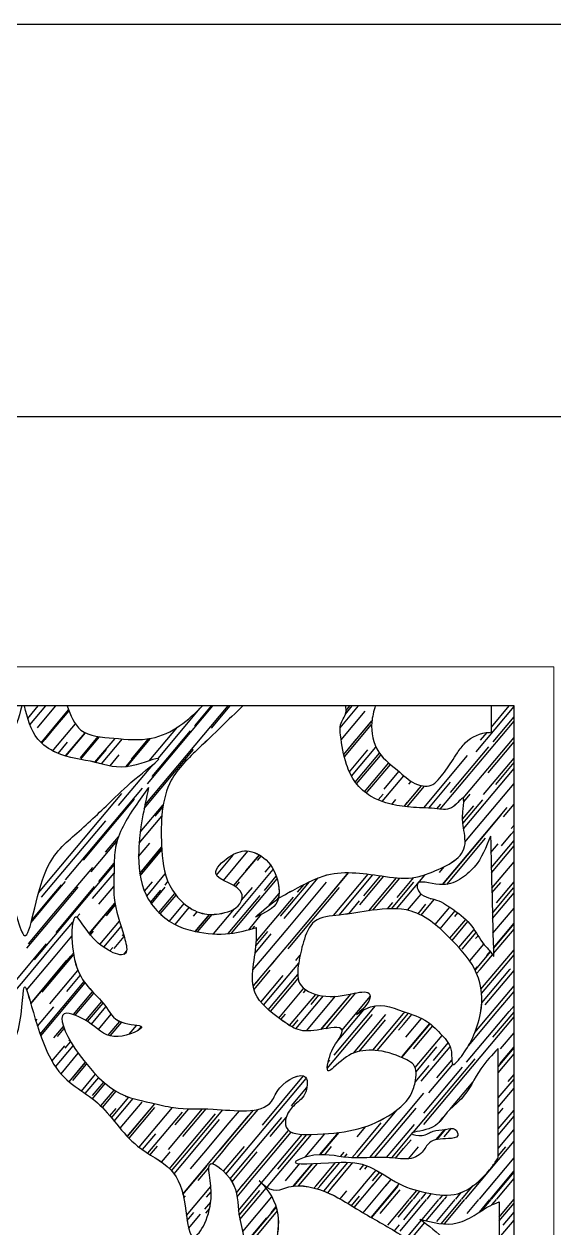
# Model space of a CAD drawing. Header units: millimetres. Extents: x 512961 to 1001058, y -961995 to -458543.
# Drawn here: x 935132 to 935449, y -883324 to -882603 of the extents above; entities that cross this region are included whole.
import ezdxf

# ---------------------------------------------------------------- set-up
doc = ezdxf.new("R2010")
doc.units = ezdxf.units.MM
doc.header["$MEASUREMENT"] = 0
doc.layers.add('txt', color=7, linetype='CONTINUOUS')
doc.layers.add('内线', color=8, linetype='CONTINUOUS')
doc.layers.add('填充', color=250, linetype='CONTINUOUS', lineweight=25)
doc.layers.add('家具外线总', color=147, linetype='CONTINUOUS', lineweight=13)

msp = doc.modelspace()

# ---------------------------------------------------------------- linework, layer by layer
at = {"layer": 'txt'}
for p, q in [((934719.5, -882602.91), (935749.5, -882602.91)), ((934719.5, -882837.91), (935568.41, -882837.91))]:
    msp.add_line(p, q, dxfattribs=at)
at = {"layer": '内线'}
for p, q in [((935425.6, -883011.33), (934809.5, -883011.33)), ((935425.6, -885159.02), (935425.6, -883011.33))]:
    msp.add_line(p, q, dxfattribs=at)
at = {"layer": '填充'}
for p, q in [((935134.29, -883018.83), (935140.58, -883011.33)), ((935135.1, -883017.88), (935140.59, -883011.33)), ((935135.6, -883022.72), (935145.16, -883011.33)), ((935140.03, -883024.44), (935149.96, -883012.61)), ((935149.96, -883012.61), (935151.03, -883011.33)), ((935149.96, -883024.19), (935158.75, -883013.72)), ((935149.96, -883025.06), (935158.98, -883014.31)), ((935154.95, -883018.94), (935158.94, -883014.2)), ((935204.39, -883070.86), (935254.34, -883011.33)), ((935205.98, -883057.94), (935245.09, -883011.33)), ((935212.37, -883042.77), (935237.65, -883012.64)), ((935234.37, -883023.19), (935244.32, -883011.33)), ((935244.37, -883024.64), (935255.54, -883011.33)), ((935321.35, -883024.42), (935332.33, -883011.33)), ((935322.04, -883031.71), (935336.44, -883014.55)), ((935324.56, -883016.26), (935328.69, -883011.33)), ((935324.94, -883014.14), (935327.3, -883011.33)), ((935402.94, -883038.72), (935425.6, -883011.72)), ((935412.16, -883011.5), (935412.3, -883011.33)), ((935412.16, -883023.95), (935422.75, -883011.33)), ((935323.58, -883040.35), (935340.46, -883020.24)), ((935333.64, -883028.5), (935340.44, -883020.4)), ((935381.33, -883073.15), (935425.6, -883020.39)), ((935413.06, -883032.75), (935425.6, -883017.81)), ((935142.3, -883033.33), (935149.96, -883024.19)), ((935142.62, -883033.64), (935149.96, -883024.89)), ((935144.63, -883031.42), (935149.96, -883025.06)), ((935149.96, -883024.89), (935152.42, -883021.96)), ((935149.96, -883037.52), (935162.87, -883022.13)), ((935156.94, -883041.3), (935168.62, -883027.37)), ((935157.18, -883041.37), (935168.83, -883027.48)), ((935207.03, -883044.24), (935223.9, -883024.13)), ((935208.79, -883053.67), (935231.84, -883026.21)), ((935323.95, -883041.89), (935340.27, -883022.44)), ((935405.47, -883031.92), (935409.41, -883027.23)), ((935152.49, -883039.77), (935158.17, -883033)), ((935165.79, -883042.51), (935176.51, -883029.73)), ((935165.96, -883043.36), (935177.3, -883029.85)), ((935174.52, -883045.06), (935186.55, -883030.74)), ((935178.41, -883046.05), (935190.96, -883031.1)), ((935192.94, -883047.85), (935207.15, -883030.91)), ((935193.6, -883047.78), (935207.87, -883030.78)), ((935196.39, -883043.23), (935206.66, -883030.99)), ((935196.8, -883031.52), (935196.85, -883031.45)), ((935323.61, -883040.46), (935331.11, -883031.52)), ((935328.24, -883053.39), (935342.88, -883035.94)), ((935387.49, -883063.23), (935410.53, -883035.77)), ((935395.19, -883066.54), (935425.6, -883030.31)), ((935410.06, -883051.37), (935425.6, -883032.85)), ((935149.31, -883038.29), (935149.96, -883037.52)), ((935174.9, -883045.16), (935181.45, -883037.36)), ((935183.56, -883047.29), (935189.12, -883040.67)), ((935204.02, -883072.73), (935233.62, -883037.46)), ((935326.95, -883050.78), (935337.95, -883037.66)), ((935330.49, -883056.98), (935345.04, -883039.64)), ((935331.3, -883058.04), (935345.62, -883040.98)), ((935371.51, -883072.39), (935397.79, -883041.08)), ((935407.34, -883064.29), (935425.6, -883042.53)), ((935188.64, -883071.04), (935209.12, -883046.64)), ((935336, -883062.73), (935350.49, -883045.47)), ((935337.1, -883063.59), (935351.54, -883046.38)), ((935347.78, -883061.1), (935356.62, -883050.56)), ((935395.4, -883084.89), (935425.6, -883048.9)), ((935414.65, -883058.34), (935425.6, -883045.3)), ((935346.66, -883068.62), (935359.63, -883053.16)), ((935362.49, -883058.24), (935363.94, -883056.5)), ((935374.56, -883072.55), (935387.58, -883057.03)), ((935400.15, -883088.09), (935425.6, -883057.76)), ((935149.96, -883112.24), (935190.63, -883063.78)), ((935156.95, -883115.46), (935203.03, -883060.54)), ((935344.16, -883067.63), (935347.14, -883064.08)), ((935359.79, -883071.56), (935370.24, -883059.11)), ((935361.59, -883071.76), (935372.03, -883059.33)), ((935367.63, -883062.17), (935370.2, -883059.1)), ((935395.46, -883068.77), (935399.31, -883064.18)), ((935167.58, -883103.71), (935198.3, -883067.1)), ((935201.68, -883086.87), (935215.41, -883070.51)), ((935210.56, -883077.39), (935215.18, -883071.88)), ((935352.38, -883070.29), (935354.8, -883067.4)), ((935359.75, -883071.56), (935361.87, -883069.03)), ((935379.35, -883072.93), (935381.72, -883070.09)), ((935394.79, -883079.24), (935401.58, -883071.15)), ((935394.97, -883081.81), (935406.97, -883067.5)), ((935408.11, -883088.09), (935421.43, -883072.22)), ((935419.24, -883077.79), (935425.6, -883070.21)), ((935201.02, -883093.47), (935214.56, -883077.34)), ((935408.31, -883088.09), (935418.11, -883076.41)), ((935149.96, -883117.14), (935180.96, -883080.2)), ((935423.84, -883084.77), (935425.6, -883082.67)), ((935423.91, -883088.09), (935425.6, -883086.08)), ((935172.17, -883110.69), (935187.8, -883092.06)), ((935180.9, -883098.86), (935188.64, -883089.64)), ((935200.69, -883101.6), (935207.48, -883093.52)), ((935382.71, -883118.36), (935408.11, -883088.09)), ((935382.91, -883118.36), (935408.31, -883088.09)), ((935385.34, -883118.19), (935408.49, -883090.6)), ((935396.28, -883092.69), (935400.15, -883088.09)), ((935411.74, -883099.18), (935416.16, -883093.92)), ((935411.97, -883108.22), (935425.6, -883091.98)), ((935418.04, -883095.08), (935423.91, -883088.09)), ((935201.36, -883111.65), (935214.48, -883096.01)), ((935201.4, -883111.93), (935214.5, -883096.32)), ((935201.58, -883113.01), (935214.56, -883097.53)), ((935247.27, -883112.71), (935257.39, -883100.65)), ((935251.46, -883115.83), (935266.21, -883098.25)), ((935257.72, -883118.98), (935273.1, -883100.65)), ((935265, -883110.16), (935273.02, -883100.6)), ((935412.05, -883111.27), (935425.6, -883095.12)), ((935149.96, -883149.61), (935186.06, -883106.58)), ((935149.96, -883135.73), (935173.22, -883108.01)), ((935176.81, -883116.52), (935186.08, -883105.46)), ((935271.91, -883103.91), (935274.12, -883101.28)), ((935276.51, -883110.89), (935279.89, -883106.85)), ((935380.85, -883111.09), (935383.74, -883107.64)), ((935412.29, -883120.53), (935425.6, -883104.66)), ((935140.78, -883123.19), (935149.96, -883112.24)), ((935173.15, -883126.68), (935185.96, -883111.42)), ((935205.54, -883125.26), (935216.68, -883111.98)), ((935256.25, -883147.49), (935283.62, -883114.87)), ((935257.26, -883137.98), (935281.37, -883109.24)), ((935276.08, -883121.83), (935283.16, -883113.38)), ((935291.21, -883153.28), (935326.55, -883111.17)), ((935291.21, -883134.7), (935308.31, -883114.32)), ((935315.79, -883123.95), (935326.51, -883111.17)), ((935317.36, -883136.93), (935338.23, -883112.06)), ((935320.83, -883136.58), (935341.09, -883112.43)), ((935333.26, -883130.43), (935347.6, -883113.34)), ((935335.64, -883125.01), (935345.66, -883113.07)), ((935338.56, -883134.04), (935355.15, -883114.26)), ((935340.97, -883133.7), (935357.15, -883114.42)), ((935355.14, -883132.86), (935372.09, -883112.67)), ((935355.5, -883126.07), (935365.5, -883114.15)), ((935142.56, -883125.96), (935149.96, -883117.14)), ((935149.96, -883124.7), (935156.82, -883116.52)), ((935149.96, -883123.78), (935154.42, -883118.48)), ((935149.96, -883137.15), (935164.49, -883119.84)), ((935151.23, -883147), (935174.27, -883119.54)), ((935176.76, -883130.13), (935185.75, -883119.41)), ((935204.19, -883122.34), (935208.99, -883116.62)), ((935207.79, -883129.04), (935213.98, -883121.66)), ((935208.35, -883129.84), (935216.66, -883119.94)), ((935216.51, -883118.64), (935218.28, -883116.54)), ((935258.74, -883119.61), (935261.16, -883116.72)), ((935262.42, -883127.68), (935268.83, -883120.04)), ((935291.21, -883130.73), (935303.02, -883116.65)), ((935291.21, -883143.18), (935313.33, -883116.83)), ((935291.21, -883155.64), (935321, -883120.14)), ((935295.93, -883122.89), (935299.83, -883118.25)), ((935352.17, -883132.81), (935365.5, -883116.93)), ((935412.36, -883123.35), (935417.67, -883117.03)), ((935412.67, -883135.44), (935425.34, -883120.34)), ((935415.06, -883129.26), (935425.6, -883116.7)), ((935136.32, -883140.96), (935149.96, -883124.7)), ((935136.67, -883139.63), (935149.96, -883123.78)), ((935171.13, -883147.68), (935186.46, -883129.42)), ((935171.27, -883147.84), (935186.5, -883129.69)), ((935212.86, -883135.13), (935222.4, -883123.76)), ((935213.69, -883135.93), (935223.12, -883124.7)), ((935219.15, -883140.23), (935227.94, -883129.74)), ((935254.36, -883147.7), (935273.54, -883124.85)), ((935271.24, -883152.32), (935291.21, -883128.51)), ((935278.92, -883130.76), (935284.8, -883123.74)), ((935283.74, -883127.18), (935284.47, -883126.3)), ((935291.21, -883128.51), (935293.4, -883125.91)), ((935291.21, -883153.24), (935313.25, -883126.97)), ((935326.54, -883135.86), (935333.11, -883128.03)), ((935349.79, -883132.87), (935352.96, -883129.09)), ((935361.87, -883133.71), (935369.95, -883124.07)), ((935369.88, -883136.62), (935377.8, -883127.18)), ((935375.35, -883127.14), (935375.78, -883126.62)), ((935412.75, -883138.56), (935425.6, -883123.25)), ((935133.77, -883156.45), (935149.96, -883137.15)), ((935134.81, -883153.78), (935149.96, -883135.73)), ((935163.76, -883137.88), (935165.47, -883135.83)), ((935181.35, -883137.11), (935186.7, -883130.74)), ((935222.52, -883142.21), (935231.02, -883132.07)), ((935233.52, -883137.21), (935235.74, -883134.57)), ((935234.62, -883146.37), (935243.17, -883136.18)), ((935234.72, -883146.39), (935243.28, -883136.19)), ((935236.04, -883146.66), (935244.82, -883136.2)), ((935245.48, -883147.86), (935258.05, -883132.88)), ((935266.68, -883145.34), (935274.4, -883136.14)), ((935285.69, -883137.31), (935291.21, -883130.73)), ((935287.86, -883138.7), (935291.21, -883134.7)), ((935368.11, -883135.77), (935372.82, -883130.16)), ((935378.43, -883142.29), (935387.17, -883131.87)), ((935381.31, -883144.75), (935390.26, -883134.09)), ((935390.03, -883137.51), (935391.89, -883135.3)), ((935412.98, -883147.52), (935425.6, -883132.49)), ((935149.96, -883154.32), (935161.33, -883140.77)), ((935177.52, -883154.13), (935189.19, -883140.23)), ((935179.85, -883155.88), (935190.21, -883143.53)), ((935269.02, -883144.73), (935270.34, -883143.15)), ((935276.02, -883161.3), (935291.21, -883143.18)), ((935387.22, -883150.41), (935396.62, -883139.2)), ((935388.53, -883151.75), (935397.96, -883140.51)), ((935413.21, -883156.19), (935425.6, -883141.42)), ((935413.22, -883156.6), (935425.6, -883141.84)), ((935140.16, -883161.3), (935149.96, -883149.61)), ((935150.61, -883161.3), (935160.72, -883149.24)), ((935171.8, -883148.5), (935173.67, -883146.26)), ((935185.94, -883156.55), (935191.97, -883149.36)), ((935190.94, -883149.12), (935191.65, -883148.27)), ((935270.44, -883159.45), (935280.17, -883147.85)), ((935271.02, -883154.79), (935278.01, -883146.46)), ((935392.59, -883156.04), (935401.7, -883145.18)), ((935394.62, -883156.95), (935402.9, -883147.09)), ((935402.56, -883150.71), (935404.03, -883148.96)), ((935413.29, -883159.6), (935425.6, -883144.94)), ((935139.23, -883161.3), (935145.47, -883153.86)), ((935144.11, -883161.3), (935149.96, -883154.32)), ((935183.42, -883158.09), (935185.18, -883155.99)), ((935191.83, -883160.19), (935193.44, -883158.28)), ((935284.49, -883161.3), (935291.21, -883153.28)), ((935290.21, -883154.43), (935291.21, -883153.24)), ((935290.28, -883156.75), (935291.21, -883155.64)), ((935399.21, -883163.93), (935407.49, -883154.06)), ((935402.63, -883169.21), (935411.51, -883158.63)), ((935409.34, -883160.8), (935411.35, -883158.41)), ((935415.68, -883169.21), (935425.6, -883157.4)), ((935132.66, -883174.93), (935144.11, -883161.3)), ((935132.66, -883169.12), (935139.23, -883161.3)), ((935133.6, -883181.57), (935150.61, -883161.3)), ((935136.03, -883189.51), (935157.73, -883163.65)), ((935136.1, -883189.75), (935159.98, -883161.3)), ((935138.37, -883163.43), (935140.16, -883161.3)), ((935142.95, -883182.87), (935161.06, -883161.3)), ((935159.98, -883161.3), (935161.61, -883159.35)), ((935161.06, -883161.3), (935161.79, -883160.42)), ((935269.16, -883169.47), (935276.02, -883161.3)), ((935269.4, -883179.23), (935284.45, -883161.3)), ((935280.11, -883166.51), (935284.49, -883161.3)), ((935293.45, -883169.21), (935296.6, -883165.45)), ((935294.87, -883163.73), (935297.47, -883160.64)), ((935405.23, -883169.21), (935412.67, -883160.35)), ((935418.23, -883169.21), (935425.6, -883160.43)), ((935099.73, -883208.37), (935132.66, -883169.12)), ((935147.55, -883189.85), (935164.37, -883169.81)), ((935157.67, -883182.32), (935165.72, -883172.71)), ((935269.83, -883181.12), (935279.52, -883169.57)), ((935273.92, -883188.7), (935287.19, -883172.88)), ((935275.55, -883190.54), (935293.45, -883169.21)), ((935278.38, -883193.26), (935295.98, -883172.28)), ((935402.16, -883169.35), (935402.28, -883169.21)), ((935402.28, -883169.21), (935403.58, -883167.67)), ((935402.29, -883169.62), (935402.63, -883169.21)), ((935403.2, -883171.63), (935405.23, -883169.21)), ((935405.79, -883181), (935415.68, -883169.21)), ((935406.11, -883183.66), (935418.23, -883169.21)), ((935406.23, -883189.23), (935423.03, -883169.21)), ((935408.39, -883190.35), (935425.6, -883169.85)), ((935423.03, -883169.21), (935423.43, -883168.73)), ((935127.07, -883181.6), (935132.66, -883174.93)), ((935141.67, -883207.84), (935168.02, -883176.44)), ((935142.04, -883208.87), (935168.59, -883177.22)), ((935269.41, -883179.27), (935272.43, -883175.67)), ((935279.64, -883194.34), (935296.21, -883174.59)), ((935284.67, -883198.26), (935299.61, -883180.45)), ((935412.66, -883194.44), (935425.6, -883179.02)), ((935161.6, -883196.22), (935173.12, -883182.48)), ((935162.75, -883196.64), (935173.93, -883183.32)), ((935291.15, -883202.76), (935306.82, -883184.08)), ((935294.87, -883204.69), (935311.37, -883185.03)), ((935299.46, -883183.18), (935300.92, -883181.43)), ((935301.21, -883205.99), (935318.64, -883185.22)), ((935304.05, -883190.15), (935308.74, -883184.57)), ((935309.91, -883205.13), (935327.75, -883183.87)), ((935310.13, -883205.09), (935327.98, -883183.82)), ((935312.8, -883204.64), (935330.73, -883183.27)), ((935322.54, -883205.48), (935339.35, -883185.45)), ((935415.42, -883194.44), (935425.6, -883182.3)), ((935140.12, -883203.22), (935149.99, -883191.47)), ((935169.13, -883199.83), (935178.68, -883188.45)), ((935170.05, -883200.4), (935179.37, -883189.29)), ((935172.39, -883201.95), (935181.08, -883191.59)), ((935317.78, -883220.46), (935342.61, -883190.88)), ((935319.71, -883212.27), (935335.55, -883193.39)), ((935359.41, -883195.58), (935360.15, -883194.7)), ((935397.2, -883224.71), (935422.6, -883194.44)), ((935398.28, -883214.86), (935415.42, -883194.44)), ((935402.12, -883207), (935412.66, -883194.44)), ((935412.98, -883209.8), (935425.6, -883194.76)), ((935422.6, -883194.44), (935425.6, -883190.87)), ((935139.09, -883199.93), (935139.87, -883199)), ((935176.56, -883205.09), (935184.2, -883195.99)), ((935182.42, -883208.59), (935189.37, -883200.29)), ((935182.5, -883208.62), (935189.46, -883200.33)), ((935183.73, -883209.01), (935190.6, -883200.81)), ((935285.98, -883199.23), (935288.71, -883195.99)), ((935292.72, -883203.66), (935296.37, -883199.31)), ((935313.7, -883228.48), (935340.87, -883196.09)), ((935329.44, -883219.26), (935348.86, -883196.12)), ((935332.73, -883218.25), (935348.54, -883199.41)), ((935340.96, -883217.56), (935359.41, -883195.58)), ((935343.6, -883217.75), (935359.41, -883198.92)), ((935356.47, -883205.63), (935359.41, -883202.14)), ((935359.41, -883198.92), (935362.33, -883195.43)), ((935359.41, -883202.14), (935364.43, -883196.15)), ((935359.41, -883220.31), (935375.19, -883201.5)), ((935359.41, -883220.73), (935375.4, -883201.67)), ((935360.81, -883209.7), (935370.24, -883198.46)), ((935371.58, -883261.98), (935425.6, -883197.61)), ((935149.92, -883210.13), (935155.64, -883203.31)), ((935152.13, -883209.3), (935156.1, -883204.56)), ((935195.01, -883208.02), (935199.62, -883202.52)), ((935200.46, -883205.67), (935202.37, -883203.4)), ((935365.41, -883216.67), (935376.91, -883202.96)), ((935366.36, -883227.99), (935382.52, -883208.73)), ((935417.57, -883216.78), (935425.6, -883207.21)), ((935148.76, -883224.11), (935156.41, -883214.99)), ((935150.92, -883227.54), (935161.54, -883214.87)), ((935156.73, -883216.27), (935160.01, -883212.36)), ((935158.95, -883211.97), (935159.44, -883211.38)), ((935366.89, -883230.4), (935379.39, -883215.5)), ((935369.99, -883236.12), (935387.3, -883215.49)), ((935377.35, -883223.65), (935386.15, -883213.16)), ((935416.08, -883227.54), (935425.6, -883216.2)), ((935416.08, -883281.84), (935416.08, -883216.52)), ((935417.06, -883225.77), (935425.6, -883215.59)), ((935154.21, -883231.73), (935164.57, -883219.38)), ((935314.19, -883224.75), (935315.25, -883223.48)), ((935358.09, -883221.87), (935359.41, -883220.31)), ((935358.35, -883221.99), (935359.41, -883220.73)), ((935365.18, -883266.77), (935402.23, -883222.61)), ((935379.33, -883234.17), (935388.32, -883223.45)), ((935416.08, -883231.01), (935425.6, -883219.67)), ((935159.06, -883236.42), (935168.73, -883224.89)), ((935159.13, -883236.48), (935168.79, -883224.96)), ((935161.31, -883235.72), (935169.55, -883225.9)), ((935366.35, -883236.75), (935374.81, -883226.67)), ((935371.63, -883255.19), (935394.67, -883227.73)), ((935374.59, -883243.1), (935388.92, -883226.02)), ((935166.51, -883241.97), (935174.92, -883231.96)), ((935168.72, -883243.49), (935176.8, -883233.87)), ((935173.07, -883246.62), (935180.74, -883237.47)), ((935173.08, -883244.57), (935179.75, -883236.62)), ((935255.02, -883289.37), (935301.14, -883234.4)), ((935274.83, -883262.34), (935299.53, -883232.91)), ((935387.17, -883253.01), (935401.04, -883236.48)), ((935416.08, -883246.13), (935425.6, -883234.79)), ((935422.16, -883236.22), (935425.6, -883232.12)), ((935178.06, -883250.95), (935186.07, -883241.42)), ((935179.05, -883251.95), (935187.27, -883242.15)), ((935192.94, -883245.63), (935193.38, -883245.1)), ((935292.21, -883250.94), (935301.49, -883239.89)), ((935359.41, -883257.91), (935371.64, -883243.32)), ((935416.08, -883251.66), (935425.6, -883240.32)), ((935183.48, -883256.91), (935187.18, -883252.5)), ((935184.41, -883258.02), (935194.8, -883245.63)), ((935186.05, -883260.02), (935197.42, -883246.47)), ((935189.58, -883264.3), (935202.73, -883248.63)), ((935193.93, -883269.22), (935210.43, -883249.56)), ((935194.98, -883270.32), (935210.4, -883251.95)), ((935200.97, -883275.64), (935220.96, -883251.82)), ((935222.66, -883262.24), (935230.75, -883252.61)), ((935359.41, -883261.19), (935366.91, -883252.25)), ((935416.08, -883255.92), (935419.08, -883252.35)), ((935193.91, -883269.2), (935207.03, -883253.56)), ((935206.29, -883279.17), (935226.88, -883254.62)), ((935218.54, -883277.07), (935239, -883252.68)), ((935227.03, -883279.17), (935246.74, -883255.68)), ((935227.26, -883269.22), (935241.11, -883252.71)), ((935229.36, -883279.17), (935251.13, -883253.22)), ((935232.38, -883279.17), (935249.2, -883259.12)), ((935255.02, -883273.5), (935272.25, -883252.97)), ((935255.02, -883270.78), (935269.54, -883253.47)), ((935255.02, -883261.05), (935261.08, -883253.82)), ((935255.02, -883270.54), (935266.59, -883256.75)), ((935255.53, -883294.65), (935286.45, -883257.81)), ((935279.43, -883269.32), (935289.1, -883257.79)), ((935331.46, -883282.04), (935355.62, -883253.25)), ((935339.28, -883281.89), (935359.41, -883257.91)), ((935380.66, -883260.77), (935383.03, -883257.94)), ((935416.08, -883264.72), (935425.6, -883253.38)), ((935416.08, -883268.37), (935425.6, -883257.03)), ((935239.81, -883279.17), (935255.02, -883261.05)), ((935262.73, -883298.77), (935290.53, -883265.64)), ((935265.17, -883298.77), (935292.13, -883266.64)), ((935309.23, -883280.1), (935320.34, -883266.86)), ((935309.59, -883280.1), (935320.74, -883266.81)), ((935331.32, -883278.51), (935346.01, -883260.99)), ((935331.6, -883269.42), (935336.8, -883263.22)), ((935342.09, -883281.82), (935359.41, -883261.19)), ((935359.41, -883269.75), (935365.87, -883262.06)), ((935379.02, -883271.1), (935384.13, -883265.02)), ((935379.64, -883270.97), (935384.73, -883264.91)), ((935383.77, -883269.52), (935388.14, -883264.31)), ((935416.08, -883276.38), (935425.43, -883265.24)), ((935202.94, -883277.07), (935210.92, -883267.56)), ((935247.78, -883279.17), (935255.02, -883270.54)), ((935249.14, -883277.79), (935255.02, -883270.78)), ((935250.26, -883279.17), (935255.02, -883273.5)), ((935274.29, -883297.02), (935298.7, -883267.93)), ((935278.33, -883298.77), (935304.19, -883267.94)), ((935284.01, -883288.76), (935301.45, -883267.98)), ((935300.48, -883281.6), (935312.22, -883267.6)), ((935349.23, -883281.89), (935359.41, -883269.75)), ((935352.35, -883282.05), (935359.41, -883273.64)), ((935359.41, -883273.64), (935364.43, -883267.65)), ((935359.41, -883276.49), (935363.9, -883271.14)), ((935396.48, -883306.66), (935425.6, -883271.97)), ((935206.22, -883279.25), (935206.29, -883279.17)), ((935207.63, -883280.15), (935208.46, -883279.17)), ((935208.46, -883279.17), (935211.91, -883275.06)), ((935214.39, -883284.55), (935218.91, -883279.17)), ((935218.91, -883279.17), (935219.58, -883278.37)), ((935219.22, -883288.49), (935227.03, -883279.17)), ((935220.45, -883289.79), (935229.36, -883279.17)), ((935221.93, -883291.62), (935232.38, -883279.17)), ((935227.19, -883303.71), (935247.78, -883279.17)), ((935231.85, -883288.66), (935239.81, -883279.17)), ((935244.91, -883285.54), (935250.26, -883279.17)), ((935255.02, -883285.96), (935264.08, -883275.16)), ((935256.69, -883296.42), (935271.75, -883278.47)), ((935312.16, -883280.13), (935316.25, -883275.26)), ((935321.65, -883281.27), (935323.92, -883278.57)), ((935323.94, -883281.58), (935325.62, -883279.57)), ((935328.41, -883281.97), (935331.32, -883278.51)), ((935354.59, -883282.23), (935359.41, -883276.49)), ((935362.33, -883282.61), (935368.42, -883275.36)), ((935416.08, -883280.83), (935420.59, -883275.46)), ((935227.23, -883303.89), (935241.46, -883286.94)), ((935236.44, -883295.64), (935242.78, -883288.08)), ((935251.56, -883290.08), (935255.02, -883285.96)), ((935288.61, -883295.74), (935297.22, -883285.48)), ((935293.57, -883298.77), (935304.76, -883285.43)), ((935293.92, -883298.77), (935305.12, -883285.42)), ((935296.57, -883298.71), (935307.82, -883285.3)), ((935306.97, -883298.77), (935318.71, -883284.78)), ((935309.52, -883298.77), (935321.32, -883284.7)), ((935314.32, -883298.77), (935326.11, -883284.72)), ((935317.42, -883298.77), (935329.07, -883284.89)), ((935333.24, -883289.09), (935335.71, -883286.14)), ((935336.18, -883288.86), (935337.84, -883286.89)), ((935404.86, -883306.66), (935425.6, -883281.94)), ((935253.09, -883291.66), (935255.02, -883289.37)), ((935335.06, -883298.77), (935342.93, -883289.39)), ((935340.72, -883298.77), (935346.7, -883291.64)), ((935340.78, -883295.84), (935345.12, -883290.67)), ((935348.78, -883298.77), (935352.01, -883294.91)), ((935411.42, -883306.66), (935425.6, -883289.76)), ((935412.08, -883306.66), (935425.6, -883290.56)), ((935415.31, -883306.66), (935425.6, -883294.4)), ((935229.37, -883316.53), (935243.9, -883299.21)), ((935241.39, -883305.6), (935244.09, -883302.38)), ((935259.26, -883302.9), (935263.22, -883298.18)), ((935259.71, -883305.27), (935265.67, -883298.18)), ((935260.49, -883313.47), (935273.32, -883298.18)), ((935260.86, -883316.36), (935273.26, -883301.58)), ((935261.36, -883318.98), (935277.13, -883300.19)), ((935272.83, -883298.77), (935274.27, -883297.05)), ((935277.6, -883299.63), (935278.82, -883298.18)), ((935293.48, -883298.88), (935294.07, -883298.18)), ((935293.87, -883298.83), (935294.42, -883298.18)), ((935296.57, -883298.71), (935297.02, -883298.18)), ((935305.88, -883300.07), (935307.47, -883298.18)), ((935307.93, -883300.66), (935310.02, -883298.18)), ((935311.65, -883301.94), (935314.81, -883298.18)), ((935313.97, -883302.88), (935317.92, -883298.18)), ((935321.34, -883306.55), (935325.43, -883301.68)), ((935326.15, -883309.39), (935335.56, -883298.18)), ((935329.87, -883311.7), (935341.21, -883298.18)), ((935335.2, -883314.94), (935349.27, -883298.18)), ((935339.95, -883317.67), (935356.3, -883298.18)), ((935340.29, -883317.86), (935356.16, -883298.96)), ((935345.37, -883315.29), (935357.28, -883301.09)), ((935355.81, -883298.77), (935356.81, -883297.57)), ((935359.23, -883298.77), (935359.27, -883298.71)), ((935363.05, -883306.66), (935367.38, -883301.5)), ((935365.29, -883306.66), (935369.22, -883301.98)), ((935369.93, -883306.66), (935373.13, -883302.85)), ((935390.67, -883306.66), (935393.91, -883302.81)), ((935394.4, -883306.66), (935401.11, -883298.67)), ((935227.72, -883306.04), (935228.76, -883304.79)), ((935240.36, -883312.73), (935243.87, -883308.55)), ((935263.07, -883326.18), (935280.57, -883305.32)), ((935328.3, -883310.72), (935333.1, -883304.99)), ((935357.28, -883316.2), (935365.01, -883306.99)), ((935357.28, -883313.54), (935362.77, -883306.99)), ((935357.28, -883325.99), (935373.23, -883306.99)), ((935359.49, -883319.1), (935369.65, -883306.99)), ((935370.51, -883319.03), (935380.61, -883306.99)), ((935373.03, -883319.68), (935383.68, -883306.99)), ((935373.5, -883306.66), (935376.21, -883303.44)), ((935379.35, -883320.16), (935390.4, -883306.99)), ((935380.89, -883306.66), (935382.89, -883304.27)), ((935382, -883321.44), (935394.13, -883306.99)), ((935383.94, -883321.61), (935396.21, -883306.99)), ((935383.95, -883306.66), (935385.27, -883305.09)), ((935397.53, -883315.39), (935404.58, -883306.99)), ((935404.85, -883314.49), (935411.14, -883306.99)), ((935406.27, -883313.59), (935411.8, -883306.99)), ((935412.36, -883310.17), (935415.03, -883306.99)), ((935416.66, -883317.5), (935425.48, -883306.99)), ((935416.66, -883308.34), (935416.66, -883383.44)), ((935416.66, -883319.79), (935425.6, -883309.14)), ((935229.78, -883319.44), (935233.71, -883314.76)), ((935230.67, -883324.28), (935237.83, -883315.75)), ((935241.03, -883315.08), (935243.21, -883312.48)), ((935264.06, -883337.45), (935283.88, -883313.84)), ((935264.13, -883334.27), (935283.24, -883311.5)), ((935280.07, -883314.85), (935283.14, -883311.2)), ((935349.96, -883322.26), (935357.28, -883313.54)), ((935356.09, -883317.62), (935357.28, -883316.2)), ((935419.06, -883322.28), (935425.6, -883314.49)), ((935264.12, -883333.87), (935277.54, -883317.87)), ((935353.94, -883325.71), (935356.96, -883322.12)), ((935361, -883330.36), (935370.19, -883319.41)), ((935362.91, -883331.75), (935372.06, -883320.83)), ((935416.66, -883329.95), (935425.6, -883319.31))]:
    msp.add_line(p, q, dxfattribs=at)
for points, knots in [([(935130.65, -883011.33), (935128.83, -883018.56), (935124.21, -883037), (935093.16, -883038.94), (935073.9, -883042.67), (935038.89, -883040.21), (935101.21, -883088.46), (935121.44, -883107.27), (935133.96, -883170), (935140.54, -883106.75), (935163.33, -883088.27), (935184.33, -883068.52), (935196.6, -883056.1), (935220.44, -883038.31), (935191.98, -883051.04), (935174.98, -883044.02), (935154.03, -883042.19), (935137, -883030.39), (935134.09, -883018.57), (935132.31, -883011.33)], [0, 0, 0, 0, 17.299905, 44.117941, 64.293503, 72.311887, 119.463569, 155.775279, 182.253592, 217.044031, 240.915726, 265.140316, 283.318037, 296.315612, 310.260937, 328.697775, 348.869437, 360.244855, 378.205382, 378.205382, 378.205382, 378.205382]), ([(935157.82, -883011.33), (935159.97, -883016.94), (935164.73, -883029.35), (935187.15, -883030.56), (935207.21, -883032.84), (935225.94, -883024), (935234.69, -883015.51), (935239, -883011.33)], [0, 0, 0, 0, 13.93718, 30.872858, 49.830666, 65.388951, 80.451051, 80.451051, 80.451051, 80.451051]), ([(935263.08, -883011.33), (935254.47, -883019.67), (935239.79, -883033.87), (935214.41, -883057.87), (935213.63, -883090.05), (935216.27, -883119.91), (935233.99, -883136.71), (935250.91, -883136.25), (935261.97, -883132.08), (935263.98, -883118.23), (935239.18, -883115.34), (935254.68, -883100.99), (935265.72, -883096.45), (935279.15, -883103.28), (935284.46, -883114.91), (935285.1, -883123.97), (935284.36, -883126.76)], [0, 0, 0, 0, 30.367485, 51.747457, 84.521485, 105.28652, 126.668599, 136.473152, 147.982842, 151.395564, 168.294385, 179.009354, 188.192081, 198.985213, 212.132072, 219.687975, 219.687975, 219.687975, 219.687975]), ([(935284.36, -883126.76), (935288.04, -883124.33), (935297.68, -883119.41), (935318.1, -883108.51), (935342.86, -883112.95), (935364.04, -883115.41), (935380.27, -883109.46), (935399.33, -883101.35), (935394.67, -883083.14), (935394.68, -883075.43), (935396.31, -883063.15), (935388.64, -883074.35), (935378.16, -883072.47), (935361.42, -883072.32), (935343.07, -883069.23), (935329.97, -883057.73), (935323.99, -883044.67), (935322.13, -883032.89), (935320.76, -883021.83), (935325.31, -883016.74), (935324.93, -883012.7), (935324.81, -883011.33)], [14.676611, 14.676611, 14.676611, 14.676611, 25.816396, 41.857429, 71.28077, 86.366693, 93.879111, 115.670292, 126.246903, 134.537918, 139.81169, 146.231143, 154.228235, 166.318239, 188.541812, 198.684679, 208.796928, 223.797814, 229.073556, 235.654957, 239.013144, 239.013144, 239.013144, 239.013144]), ([(935342.47, -883011.33), (935341.57, -883014.54), (935339.03, -883023.64), (935342.57, -883040.2), (935356.34, -883049.74), (935365.74, -883059.07), (935376.5, -883060.01), (935381.24, -883054.38), (935386.16, -883048.16), (935390.72, -883040.73), (935397.55, -883030.94), (935406.03, -883027.06), (935411.72, -883027.14), (935412.16, -883027.14)], [0, 0, 0, 0, 8.357969, 23.723145, 38.350265, 49.093107, 56.795569, 61.621134, 66.637935, 76.95, 83.376004, 96.578427, 97.682122, 97.682122, 97.682122, 97.682122]), ([(935206.67, -883060.19), (935201.15, -883067.67), (935192.96, -883078.74), (935185.96, -883095.72), (935186.23, -883110.32), (935184.85, -883129.15), (935190.54, -883143.32), (935196.2, -883165.47), (935172.1, -883153.71), (935160.07, -883125.99), (935159.32, -883174.29), (935178.93, -883185.54), (935187.07, -883202.68), (935210.2, -883201.97), (935184.33, -883213.53), (935174.54, -883201.92), (935140.89, -883185.6), (935177.21, -883243.92), (935203.73, -883247.68), (935225.17, -883253.38), (935247.52, -883251.52), (935278.43, -883257.16), (935284.55, -883237.62), (935303.14, -883227.79), (935301.38, -883245.19), (935293.51, -883250.07), (935288.68, -883256.7), (935288.22, -883268.04), (935319.1, -883268.24), (935341.84, -883264.18), (935363.07, -883247.86), (935366.82, -883236.42), (935367.66, -883226.78), (935357.23, -883221.17), (935345.93, -883216.91), (935328.59, -883217.78), (935321.23, -883224.63), (935312.08, -883232.72), (935315.25, -883219.27), (935318.66, -883213.81), (935326.65, -883201.86), (935307.86, -883205.77), (935296.53, -883206.75), (935282.97, -883197.21), (935263.99, -883182.36), (935271.67, -883159.42), (935271.36, -883146.46), (935271.3, -883144.11)], [0, 0, 0, 0, 23.329504, 34.557187, 45.12804, 59.835872, 80.309516, 87.725278, 105.373846, 119.258952, 144.579998, 168.079082, 180.176064, 190.338271, 203.05325, 217.95977, 231.264955, 273.801748, 296.453799, 307.676954, 327.547168, 357.06572, 365.037335, 379.012159, 387.282375, 395.67811, 402.437892, 407.309627, 420.52733, 460.211916, 475.205304, 482.173752, 491.109957, 495.225617, 510.170198, 522.298601, 535.059066, 537.94206, 546.668743, 552.164157, 559.841372, 570.654177, 581.886122, 591.953615, 610.319845, 637.158468, 643.120037, 643.120037, 643.120037, 643.120037]), ([(935206.67, -883060.19), (935203.94, -883072.69), (935199.31, -883093.84), (935201.99, -883125.33), (935218.66, -883141.87), (935237.31, -883147.52), (935253.98, -883148.82), (935265.99, -883145.55), (935271.3, -883144.11)], [0, 0, 0, 0, 32.168122, 54.469843, 75.956645, 85.899974, 103.228138, 116.983692, 116.983692, 116.983692, 116.983692]), ([(935411.48, -883089.24), (935408.93, -883095.88), (935404.97, -883106.21), (935392.73, -883116.03), (935382.2, -883120.27), (935366.13, -883114.31), (935368.86, -883125.69), (935379.8, -883126.63), (935390.14, -883133.9), (935401.04, -883142.17), (935405.53, -883152.57), (935411.07, -883157.72), (935412.64, -883160.3), (935413.34, -883161.45)], [0, 0, 0, 0, 17.560801, 27.295311, 37.578246, 48.80671, 51.679694, 61.85606, 71.907015, 84.04796, 95.280768, 99.475156, 102.843149, 102.843149, 102.843149, 102.843149]), ([(935284.36, -883126.76), (935284.22, -883127.31), (935282.37, -883132.64), (935276.25, -883135.36), (935270.74, -883137.81)], [219.687975, 219.687975, 219.687975, 219.687975, 221.183667, 234.681662, 234.681662, 234.681662, 234.681662]), ([(935329.76, -883183.46), (935323.49, -883184.74), (935312.28, -883187.03), (935294.74, -883179.73), (935296.54, -883164.59), (935299.09, -883152.74), (935304.59, -883137.69), (935323.02, -883136.76), (935341.23, -883133.23), (935367.32, -883131.34), (935387.66, -883150.2), (935405.43, -883170.15), (935407.5, -883192.61), (935401.4, -883209.62), (935396.63, -883217.94), (935387.55, -883229.92), (935389.1, -883215.59), (935382.36, -883208.68), (935373.36, -883198.56), (935356.68, -883194.13), (935343.15, -883187.51), (935326.5, -883199.67), (935339.41, -883190.12), (935339.38, -883181.57), (935334.14, -883182.6), (935329.76, -883183.46)], [0, 0, 0, 0, 16.298503, 29.08432, 38.997379, 49.957965, 61.658971, 74.354107, 91.17964, 110.613383, 135.913239, 156.600037, 176.511355, 189.419603, 199.261154, 206.264668, 212.651909, 222.238522, 232.050989, 245.379541, 264.448514, 269.619006, 280.32886, 281.913356, 289.885382, 289.885382, 289.885382, 289.885382]), ([(935030.39, -883325.31), (935030.39, -883325.31), (935026.76, -883324.73), (935020.17, -883315.07), (935017.29, -883302.81), (935028.63, -883276.98), (935011.69, -883301.77), (935000.7, -883318.3), (934995.15, -883354.33), (935021.08, -883376.55), (935049.04, -883382.32), (935075.28, -883384.29), (935098.15, -883376.39), (935111.13, -883366.23), (935114.55, -883350.12), (935098.11, -883348.26), (935092.76, -883361.25), (935072.95, -883361.09), (935075.07, -883341.49), (935086.17, -883326.46), (935105.29, -883329.06), (935124.96, -883322.15), (935134.78, -883354.88), (935137.3, -883329.85), (935152.82, -883329.19), (935167.68, -883329.82), (935189.01, -883332.69), (935190.27, -883355.07), (935174.6, -883361.12), (935169.87, -883348.1), (935156.59, -883347.96), (935151.8, -883364.45), (935166.25, -883376.54), (935186.42, -883382.22), (935208.99, -883381.13), (935232.11, -883378.57), (935247.74, -883364.74), (935262.71, -883351.14), (935265.44, -883331.76), (935259.18, -883314.18), (935261.29, -883297.47), (935237.97, -883278), (935249.17, -883308.48), (935231.21, -883339.59), (935228.92, -883306.9), (935222.48, -883287.14), (935194.88, -883274.99), (935178.25, -883245.62), (935142.91, -883232.63), (935130.62, -883155.6), (935131.42, -883208.11), (935115.48, -883225.74), (935095.07, -883245.73), (935068.51, -883260.39), (935045.47, -883285.42), (935032.22, -883297.45), (935035.15, -883334.31), (935031.5, -883325.49), (935030.39, -883325.31)], [0, 0, 0, 0, 0, 9.239426, 24.39488, 37.337201, 51.009064, 68.414454, 100.547872, 125.816942, 145.6722, 172.099656, 190.775985, 204.6916, 213.506347, 222.959634, 233.241143, 245.685082, 256.568199, 273.147471, 287.73828, 302.279167, 318.954784, 329.628839, 339.950773, 352.909002, 370.129315, 385.667487, 391.733819, 405.405704, 409.551384, 421.857105, 435.448329, 452.322302, 474.080297, 492.061642, 508.741093, 525.256046, 541.511592, 554.202322, 571.160982, 584.756629, 602.359518, 623.197881, 638.643081, 658.15714, 678.56897, 708.251505, 737.239115, 778.607471, 803.240642, 817.487785, 841.292157, 873.144892, 894.597033, 921.339342, 934.936049, 937.756934, 937.756934, 937.756934, 937.756934]), ([(935416.08, -883216.52), (935412.43, -883220.39), (935403.82, -883229.48), (935397.44, -883245.04), (935383.84, -883254.91), (935379.47, -883265.52), (935359.35, -883266.8), (935371.69, -883269.74), (935376.93, -883265.14), (935383.79, -883265.59), (935390.32, -883263.17), (935393.2, -883270.12), (935383.39, -883270.65), (935375.29, -883270.71), (935371.32, -883278.21), (935364.92, -883283.54), (935353.85, -883281.85), (935340.78, -883281.69), (935322.89, -883282.7), (935309.11, -883277.9), (935286.15, -883287.11), (935321.75, -883283.94), (935338.74, -883285.3), (935355.98, -883298.65), (935373.87, -883303.41), (935392.16, -883305.75), (935404.52, -883296.42), (935411.94, -883288.37), (935414.9, -883283.71), (935416.08, -883281.84)], [0, 0, 0, 0, 13.283243, 31.268302, 41.05034, 53.455115, 62.41009, 67.72067, 73.657751, 79.876794, 84.79467, 88.103596, 92.96292, 102.733973, 108.636685, 112.575933, 123.045838, 134.118199, 146.418739, 166.719655, 173.342748, 193.335709, 210.386038, 227.73465, 243.195352, 257.648052, 271.465025, 279.734557, 285.275217, 285.275217, 285.275217, 285.275217]), ([(935273.04, -883295.84), (935278.78, -883301), (935286.56, -883314.13), (935283.12, -883332.56), (935282.4, -883349.94), (935270.84, -883364.22), (935258.1, -883374.35), (935249.41, -883386.47), (935240.88, -883387.94), (935229.67, -883393.26), (935245.22, -883395.17), (935254.52, -883401.07), (935257.23, -883419.41), (935245.52, -883421.17), (935237.97, -883420.32), (935223.6, -883418.51), (935227.58, -883430.42), (935235.69, -883437.67), (935249.08, -883442.51), (935257.82, -883473.25), (935251.31, -883437.95), (935256.13, -883422.4), (935266.78, -883405.51), (935284.87, -883400.2), (935302.95, -883399.95), (935319.28, -883395.83), (935334.19, -883414.6), (935333.23, -883398.73), (935338.31, -883390.2), (935347, -883380.11), (935361.23, -883381.3), (935372.53, -883388.71), (935374.31, -883399.59), (935370.83, -883417.49), (935387.42, -883401.28), (935395.01, -883385.62), (935387.3, -883352.48), (935362.52, -883329.29), (935334.88, -883315.38), (935315.24, -883301.88), (935291.46, -883295.77), (935281.55, -883304.43), (935272.73, -883295.56), (935273.04, -883295.84)], [0, 0, 0, 0, 19.374067, 34.069656, 46.259435, 62.231896, 77.408583, 88.589311, 96.211776, 101.442789, 110.256726, 118.400989, 133.830122, 138.485341, 144.900164, 155.923424, 160.943919, 170.262662, 183.440766, 198.423453, 216.548155, 232.345118, 247.402321, 262.300143, 277.436745, 292.94982, 304.333231, 312.748171, 318.979594, 331.236707, 342.541221, 351.731664, 362.506651, 371.538675, 382.007915, 398.839379, 421.866443, 458.35733, 481.476093, 498.84777, 519.835789, 533.951946, 535.016516, 535.016516, 535.016516, 535.016516]), ([(935369.23, -883318.69), (935376.87, -883320.72), (935388.77, -883323.88), (935402.32, -883316.28), (935410.03, -883311.03), (935414.86, -883309.07), (935416.66, -883308.34)], [0, 0, 0, 0, 18.833354, 29.336166, 37.484644, 42.367262, 42.367262, 42.367262, 42.367262]), ([(935369.23, -883318.69), (935374.48, -883322.65), (935387.29, -883332.33), (935398.45, -883351.06), (935407.06, -883367.34), (935408.01, -883383.51), (935415.24, -883383.45), (935416.66, -883383.44)], [0, 0, 0, 0, 16.460825, 40.178454, 52.321973, 66.079749, 69.445224, 69.445224, 69.445224, 69.445224])]:
    msp.add_open_spline(points, degree=3, knots=knots, dxfattribs=at)
for points in [[(935130.65, -883011.33), (935122.64, -883030.39), (935091.99, -883039.72), (935067.99, -883042.05), (935058.41, -883042.14), (935095.35, -883084.68), (935122.08, -883118.86), (935132.31, -883148.8), (935145.46, -883109.36), (935163.73, -883087.46), (935184.93, -883067.74), (935201, -883053.14), (935212.7, -883042.92), (935196.62, -883047.3), (935174.7, -883045.11), (935151.31, -883039.26), (935140.35, -883031.23), (935132.31, -883011.33)], [(935157.82, -883011.33), (935166.13, -883025.77), (935185.76, -883030.67), (935208.41, -883030.67), (935225.4, -883023.13), (935239, -883011.33)], [(935263.08, -883011.33), (935236.95, -883036.51), (935220.28, -883055.86), (935214.42, -883094.59), (935219.38, -883118.9), (935238.75, -883135.55), (935250.46, -883135.55), (935262.18, -883128.35), (935262.63, -883124.3), (935246.86, -883111.69), (935254.97, -883101.79), (935265.33, -883098.19), (935277.05, -883103.59), (935284.25, -883117.55), (935283.81, -883128.35), (935270.74, -883137.81)], [(935270.74, -883137.81), (935284.36, -883126.76), (935295.97, -883120.25), (935313.54, -883112.59), (935348.69, -883113.49), (935366.71, -883113.94), (935375.27, -883111.24), (935396, -883095.48), (935395.09, -883082.88), (935395.09, -883072.97), (935395.09, -883066.67), (935389.24, -883071.62), (935379.78, -883072.97), (935365.36, -883072.07), (935339.68, -883065.32), (935330.66, -883057.22), (935325.26, -883046.41), (935321.65, -883028.85), (935321.65, -883022.55), (935324.81, -883015.35), (935324.81, -883011.33)], [(935342.47, -883011.33), (935340.37, -883021.1), (935344.57, -883038.97), (935357.2, -883051.05), (935367.72, -883058.41), (935376.92, -883058.41), (935381.13, -883054.47), (935384.81, -883049.74), (935391.65, -883039.49), (935396.38, -883033.45), (935410.84, -883027.14), (935412.16, -883027.14)], [(935412.16, -883027.14), (935412.16, -883011.33)], [(935206.67, -883060.19), (935191.38, -883083.5), (935186.79, -883096.11), (935186.03, -883108.71), (935186.03, -883126.29), (935192.14, -883149.98), (935193.3, -883158.76), (935173.79, -883150.74), (935163.47, -883137.75), (935163.69, -883168), (935180.37, -883190.59), (935190.59, -883200.81), (935202.43, -883203.5), (935188.44, -883209.41), (935172.3, -883201.88), (935157.77, -883195.43), (935183.2, -883239.44), (935208.48, -883249.1), (935221.6, -883251.91), (935245.32, -883252.85), (935280.28, -883248.17), (935285.27, -883240.06), (935300.75, -883233.78), (935300.24, -883243.64), (935293.4, -883250.98), (935289.1, -883257.82), (935289.1, -883263.64), (935304.29, -883267.94), (935350.38, -883256.8), (935363.55, -883244.66), (935366.34, -883236.81), (935365.33, -883226.18), (935361.28, -883223.4), (935344.31, -883217.83), (935329.87, -883219.09), (935317.46, -883227.95), (935314.67, -883229.98), (935315.69, -883219.6), (935318.73, -883213.78), (935322.53, -883205.43), (935309.61, -883205.18), (935296.19, -883205.18), (935285.81, -883199.1), (935270.59, -883183.29), (935271.3, -883151.23), (935271.3, -883144.11)], [(935206.67, -883060.19), (935200.76, -883098.17), (935205.14, -883124.46), (935223.3, -883142.61), (935234.57, -883146.36), (935255.24, -883147.61), (935271.3, -883144.11)], [(935411.48, -883089.24), (935401.79, -883107.85), (935392.86, -883115.29), (935380.94, -883118.27), (935367.52, -883118.64), (935368.27, -883121.99), (935379.07, -883127.58), (935389.5, -883133.53), (935400.31, -883143.21), (935407.75, -883154.38), (935411.11, -883158.1), (935413.34, -883161.45)], [(935411.48, -883089.24), (935413.34, -883161.45)], [(935329.76, -883183.46), (935310.34, -883184.88), (935297.07, -883177.3), (935296.6, -883165.47), (935299.44, -883152.68), (935306.07, -883140.37), (935320.76, -883136.58), (935340.66, -883133.74), (935363.88, -883134.22), (935388.52, -883151.73), (935403.2, -883171.62), (935405.57, -883195.29), (935400.83, -883209.97), (935394.85, -883220.09), (935388.99, -883226.07), (935388.04, -883218.49), (935382.36, -883208.55), (935373.83, -883200.5), (935359.14, -883194.35), (935336.4, -883192.93), (935331.19, -883196.24), (935339.24, -883186.3), (935339.24, -883184.4), (935329.76, -883183.46)], [(935416.08, -883216.52), (935405.79, -883228.61), (935394.04, -883246.6), (935385.59, -883254.67), (935374.57, -883264.59), (935364.28, -883267.52), (935370.53, -883268.62), (935377.14, -883266.06), (935384.49, -883264.95), (935390.36, -883264.95), (935391.83, -883268.62), (935386.32, -883270.46), (935374.93, -883273.03), (935370.53, -883278.54), (935366.85, -883281.47), (935354.36, -883282.21), (935341.13, -883281.84), (935326.44, -883281.84), (935302.19, -883281.11), (935294.84, -883284.04), (935318.72, -883284.78), (935338.93, -883287.35), (935356.93, -883297.63), (935374.57, -883303.13), (935391.83, -883303.5), (935405.79, -883294.69), (935412.4, -883287.35), (935416.08, -883281.84)], [(935369.23, -883318.69), (935391.61, -883321.02), (935402.97, -883315.68), (935411.32, -883310.67), (935416.66, -883308.34)], [(935369.23, -883318.69), (935384.26, -883331.37), (935400.3, -883354.74), (935405.98, -883368.09), (935412.66, -883383.11), (935416.66, -883383.44)]]:
    msp.add_spline(points, degree=3, dxfattribs=at)
msp.add_open_spline([(935270.74, -883137.81), (935275.13, -883133.89), (935279.51, -883129.96), (935284.36, -883126.76)], degree=3, dxfattribs=at)
for points, start_tangent, end_tangent in [([(935030.39, -883325.31), (935022.44, -883317.65), (935019.97, -883299.71), (935024.3, -883284.87), (935014.39, -883297.85), (935003.87, -883315.79), (935002.02, -883354.14), (935023.68, -883375.18), (935046.58, -883381.36), (935078.16, -883381.98), (935099.2, -883374.56), (935110.96, -883362.8), (935111.58, -883352.29), (935100.44, -883350.43), (935091.15, -883358.48), (935076.3, -883357.86), (935075.68, -883344.87), (935088.06, -883329.4), (935105.39, -883327.55), (935122.72, -883328.78), (935134.49, -883344.87), (935139.44, -883333.11), (935151.2, -883329.4), (935166.67, -883330.02), (935185.86, -883337.44), (935185.25, -883356), (935178.43, -883358.48), (935165.44, -883348.58), (935160.48, -883348.58), (935154.92, -883362.19), (935165.44, -883374.56), (935184.63, -883380.74), (935210.63, -883380.74), (935231.67, -883376.41), (935247.77, -883364.66), (935260.77, -883349.81), (935263.86, -883330.64), (935260.77, -883315.79), (935256.43, -883296), (935244.05, -883285.48), (935244.05, -883306.52), (935232.91, -883328.78), (935228.58, -883310.84), (935219.91, -883289.2), (935200.1, -883274.97), (935175.96, -883248.99), (935149.96, -883226.1), (935132.07, -883180.02), (935127.4, -883209.08), (935117.71, -883223.08), (935096.88, -883242.45), (935066, -883264.7), (935047.69, -883282.64), (935034.41, -883311.7), (935032.61, -883327.84), (935030.39, -883325.31)], (-0.987515, 0.157528), (-0.987515, 0.157528)), ([(935273.04, -883295.84), (935284.29, -883316.08), (935283.39, -883333.61), (935281.14, -883348), (935270.34, -883363.74), (935257.29, -883376.33), (935247.84, -883385.77), (935239.29, -883388.92), (935233.89, -883392.07), (935243.79, -883395.67), (935251.89, -883401.06), (935251.89, -883419.5), (935246.49, -883420.85), (935238.84, -883420.4), (935225.79, -883422.19), (935227.15, -883428.04), (935234.79, -883436.13), (935247.39, -883445.58), (935255.04, -883461.76), (935253.24, -883440.18), (935257.29, -883421.75), (935268.09, -883407.36), (935284.74, -883401.06), (935302.74, -883399.26), (935321.19, -883401.06), (935332.44, -883408.71), (935334.24, -883398.81), (935337.39, -883392.07), (935348.19, -883382.18), (935361.69, -883382.63), (935370.69, -883388.92), (935373.39, -883401.51), (935373.39, -883412.3), (935383.29, -883404.66), (935392.29, -883386.67), (935386.89, -883359.69), (935357.19, -883327.77), (935333.34, -883313.83), (935315.34, -883303.49), (935290.59, -883299.44), (935273.94, -883296.74), (935273.04, -883295.84)], (0.743566, -0.668663), (0.743566, -0.668663))]:
    msp.add_spline(points, degree=3, dxfattribs=dict(at, start_tangent=start_tangent, end_tangent=end_tangent))
at = {"layer": '家具外线总', "color": 147}
for p, q in [((934719.5, -882987.91), (935449.5, -882987.91)), ((934789.5, -882987.91), (935449.5, -882987.91)), ((935449.5, -882987.91), (935449.5, -885182.91))]:
    msp.add_line(p, q, dxfattribs=at)

doc.saveas('drawing.dxf')
